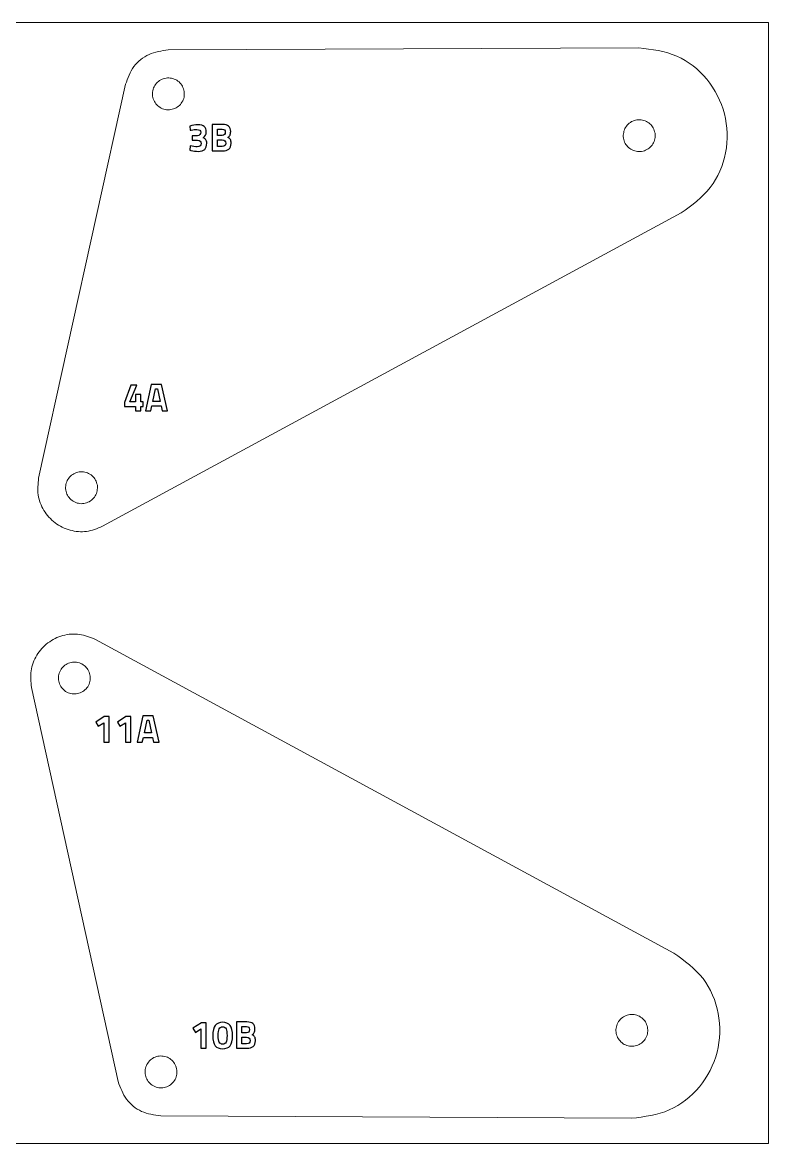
# Model space of a CAD drawing. Header units: millimetres. Extents: x -81 to 463, y -143 to -16.
# Drawn here: x -1 to 66.9, y -129 to -27 of the extents above; entities that cross this region are included whole.
import ezdxf

# ---------------------------------------------------------------- set-up
doc = ezdxf.new("R2010")
doc.units = ezdxf.units.MM
doc.header["$MEASUREMENT"] = 0
doc.layers.add('Layer 1', color=7, linetype='Continuous')

msp = doc.modelspace()

# ---------------------------------------------------------------- linework, layer by layer
at = {"layer": 'Layer 1', "lineweight": 20}
msp.add_open_spline([(-80.65, -129.04), (-80.65, -129.04), (66.88, -129.04), (66.88, -129.04), (66.88, -129.04), (66.88, -129.04), (66.88, -27.02), (66.88, -27.02), (66.88, -27.02), (66.88, -27.02), (-80.65, -27.02), (-80.65, -27.02), (-80.65, -27.02), (-80.65, -27.02), (-80.65, -129.04), (-80.65, -129.04), (-80.65, -129.04), (-80.65, -129.04), (-80.65, -129.04), (-80.65, -129.04)], degree=3, knots=[0, 0, 0, 0, 0.166667, 0.166667, 0.166667, 0.166667, 0.333333, 0.333333, 0.333333, 0.333333, 0.5, 0.5, 0.5, 0.5, 0.666667, 0.666667, 0.666667, 0.666667, 1, 1, 1, 1], dxfattribs=at)
at = {"layer": 'Layer 1', "lineweight": 9}
for points, knots in [([(12.27, -29.52), (11.67, -29.6), (11.06, -29.68), (10.52, -29.93), (10.52, -29.93), (9.98, -30.17), (9.5, -30.56), (9.15, -31.03), (9.15, -31.03), (8.8, -31.52), (8.59, -32.09), (8.38, -32.65)], [0, 0, 0, 0, 0.25, 0.25, 0.25, 0.25, 0.5, 0.5, 0.5, 0.5, 1, 1, 1, 1]), ([(58.93, -44.35), (59.9, -43.65), (60.87, -42.95), (61.58, -42.03), (61.58, -42.03), (62.29, -41.13), (62.75, -40.01), (62.97, -38.87), (62.97, -38.87), (63.19, -37.69), (63.16, -36.48), (62.87, -35.34), (62.87, -35.34), (62.57, -34.19), (62.02, -33.12), (61.26, -32.19), (61.26, -32.19), (60.51, -31.29), (59.58, -30.54), (58.53, -30.08), (58.53, -30.08), (57.45, -29.62), (56.27, -29.47), (55.08, -29.32)], [0, 0, 0, 0, 0.142857, 0.142857, 0.142857, 0.142857, 0.285714, 0.285714, 0.285714, 0.285714, 0.428571, 0.428571, 0.428571, 0.428571, 0.571429, 0.571429, 0.571429, 0.571429, 0.714286, 0.714286, 0.714286, 0.714286, 1, 1, 1, 1]), ([(13.72, -33.3), (13.68, -33.13), (13.63, -32.97), (13.56, -32.82), (13.56, -32.82), (13.48, -32.67), (13.37, -32.54), (13.25, -32.43), (13.25, -32.43), (13.12, -32.32), (12.97, -32.23), (12.81, -32.17), (12.81, -32.17), (12.66, -32.1), (12.49, -32.07), (12.32, -32.07), (12.32, -32.07), (12.15, -32.06), (11.98, -32.09), (11.82, -32.14), (11.82, -32.14), (11.66, -32.19), (11.51, -32.28), (11.38, -32.38), (11.38, -32.38), (11.25, -32.49), (11.13, -32.62), (11.05, -32.76), (11.05, -32.76), (10.96, -32.9), (10.9, -33.06), (10.86, -33.23), (10.86, -33.23), (10.83, -33.39), (10.83, -33.56), (10.85, -33.73), (10.85, -33.73), (10.88, -33.9), (10.93, -34.06), (11.01, -34.21), (11.01, -34.21), (11.09, -34.36), (11.2, -34.49), (11.32, -34.6), (11.32, -34.6), (11.45, -34.71), (11.6, -34.8), (11.75, -34.87), (11.75, -34.87), (11.91, -34.93), (12.08, -34.96), (12.25, -34.97), (12.25, -34.97), (12.42, -34.97), (12.59, -34.94), (12.74, -34.89), (12.74, -34.89), (12.9, -34.84), (13.06, -34.76), (13.19, -34.65), (13.19, -34.65), (13.32, -34.54), (13.43, -34.41), (13.52, -34.27), (13.52, -34.27), (13.61, -34.13), (13.68, -33.97), (13.71, -33.81), (13.71, -33.81), (13.73, -33.64), (13.73, -33.47), (13.72, -33.3)], [0, 0, 0, 0, 0.052632, 0.052632, 0.052632, 0.052632, 0.105263, 0.105263, 0.105263, 0.105263, 0.157895, 0.157895, 0.157895, 0.157895, 0.210526, 0.210526, 0.210526, 0.210526, 0.263158, 0.263158, 0.263158, 0.263158, 0.315789, 0.315789, 0.315789, 0.315789, 0.368421, 0.368421, 0.368421, 0.368421, 0.421053, 0.421053, 0.421053, 0.421053, 0.473684, 0.473684, 0.473684, 0.473684, 0.526316, 0.526316, 0.526316, 0.526316, 0.578947, 0.578947, 0.578947, 0.578947, 0.631579, 0.631579, 0.631579, 0.631579, 0.684211, 0.684211, 0.684211, 0.684211, 0.736842, 0.736842, 0.736842, 0.736842, 0.789474, 0.789474, 0.789474, 0.789474, 0.842105, 0.842105, 0.842105, 0.842105, 0.894737, 0.894737, 0.894737, 0.894737, 1, 1, 1, 1]), ([(56.55, -37.1), (56.51, -36.94), (56.46, -36.77), (56.39, -36.62), (56.39, -36.62), (56.31, -36.48), (56.2, -36.34), (56.08, -36.23), (56.08, -36.23), (55.95, -36.12), (55.8, -36.03), (55.65, -35.97), (55.65, -35.97), (55.49, -35.91), (55.32, -35.87), (55.15, -35.87), (55.15, -35.87), (54.98, -35.87), (54.81, -35.89), (54.66, -35.94), (54.66, -35.94), (54.5, -36), (54.34, -36.08), (54.21, -36.19), (54.21, -36.19), (54.08, -36.29), (53.97, -36.42), (53.88, -36.57), (53.88, -36.57), (53.79, -36.71), (53.73, -36.87), (53.7, -37.03), (53.7, -37.03), (53.66, -37.2), (53.66, -37.37), (53.68, -37.54), (53.68, -37.54), (53.71, -37.7), (53.76, -37.87), (53.84, -38.02), (53.84, -38.02), (53.92, -38.16), (54.03, -38.29), (54.15, -38.41), (54.15, -38.41), (54.28, -38.52), (54.43, -38.61), (54.59, -38.67), (54.59, -38.67), (54.74, -38.73), (54.91, -38.77), (55.08, -38.77), (55.08, -38.77), (55.25, -38.77), (55.42, -38.75), (55.58, -38.7), (55.58, -38.7), (55.74, -38.64), (55.89, -38.56), (56.02, -38.45), (56.02, -38.45), (56.15, -38.35), (56.27, -38.22), (56.35, -38.07), (56.35, -38.07), (56.44, -37.93), (56.51, -37.77), (56.54, -37.61), (56.54, -37.61), (56.57, -37.44), (56.56, -37.27), (56.55, -37.1)], [0, 0, 0, 0, 0.052632, 0.052632, 0.052632, 0.052632, 0.105263, 0.105263, 0.105263, 0.105263, 0.157895, 0.157895, 0.157895, 0.157895, 0.210526, 0.210526, 0.210526, 0.210526, 0.263158, 0.263158, 0.263158, 0.263158, 0.315789, 0.315789, 0.315789, 0.315789, 0.368421, 0.368421, 0.368421, 0.368421, 0.421053, 0.421053, 0.421053, 0.421053, 0.473684, 0.473684, 0.473684, 0.473684, 0.526316, 0.526316, 0.526316, 0.526316, 0.578947, 0.578947, 0.578947, 0.578947, 0.631579, 0.631579, 0.631579, 0.631579, 0.684211, 0.684211, 0.684211, 0.684211, 0.736842, 0.736842, 0.736842, 0.736842, 0.789474, 0.789474, 0.789474, 0.789474, 0.842105, 0.842105, 0.842105, 0.842105, 0.894737, 0.894737, 0.894737, 0.894737, 1, 1, 1, 1]), ([(5.82, -69.14), (5.78, -68.97), (5.73, -68.81), (5.66, -68.66), (5.66, -68.66), (5.58, -68.51), (5.47, -68.38), (5.35, -68.27), (5.35, -68.27), (5.22, -68.16), (5.07, -68.07), (4.91, -68.01), (4.91, -68.01), (4.76, -67.94), (4.59, -67.91), (4.42, -67.91), (4.42, -67.91), (4.25, -67.9), (4.08, -67.93), (3.92, -67.98), (3.92, -67.98), (3.76, -68.03), (3.61, -68.12), (3.48, -68.22), (3.48, -68.22), (3.35, -68.33), (3.23, -68.46), (3.15, -68.6), (3.15, -68.6), (3.06, -68.74), (3, -68.9), (2.96, -69.07), (2.96, -69.07), (2.93, -69.23), (2.92, -69.4), (2.95, -69.57), (2.95, -69.57), (2.98, -69.74), (3.03, -69.9), (3.11, -70.05), (3.11, -70.05), (3.19, -70.2), (3.3, -70.33), (3.42, -70.44), (3.42, -70.44), (3.55, -70.55), (3.7, -70.64), (3.85, -70.71), (3.85, -70.71), (4.01, -70.77), (4.18, -70.8), (4.35, -70.81), (4.35, -70.81), (4.52, -70.81), (4.68, -70.78), (4.84, -70.73), (4.84, -70.73), (5, -70.68), (5.16, -70.59), (5.29, -70.49), (5.29, -70.49), (5.42, -70.38), (5.53, -70.25), (5.62, -70.11), (5.62, -70.11), (5.71, -69.97), (5.78, -69.81), (5.8, -69.65), (5.8, -69.65), (5.83, -69.48), (5.83, -69.31), (5.82, -69.14)], [0, 0, 0, 0, 0.052632, 0.052632, 0.052632, 0.052632, 0.105263, 0.105263, 0.105263, 0.105263, 0.157895, 0.157895, 0.157895, 0.157895, 0.210526, 0.210526, 0.210526, 0.210526, 0.263158, 0.263158, 0.263158, 0.263158, 0.315789, 0.315789, 0.315789, 0.315789, 0.368421, 0.368421, 0.368421, 0.368421, 0.421053, 0.421053, 0.421053, 0.421053, 0.473684, 0.473684, 0.473684, 0.473684, 0.526316, 0.526316, 0.526316, 0.526316, 0.578947, 0.578947, 0.578947, 0.578947, 0.631579, 0.631579, 0.631579, 0.631579, 0.684211, 0.684211, 0.684211, 0.684211, 0.736842, 0.736842, 0.736842, 0.736842, 0.789474, 0.789474, 0.789474, 0.789474, 0.842105, 0.842105, 0.842105, 0.842105, 0.894737, 0.894737, 0.894737, 0.894737, 1, 1, 1, 1]), ([(0.48, -68.49), (0.42, -69.01), (0.37, -69.52), (0.44, -70.02), (0.44, -70.02), (0.51, -70.51), (0.69, -70.99), (0.96, -71.42), (0.96, -71.42), (1.23, -71.86), (1.57, -72.24), (1.98, -72.55), (1.98, -72.55), (2.38, -72.86), (2.85, -73.08), (3.35, -73.22), (3.35, -73.22), (3.83, -73.35), (4.35, -73.4), (4.84, -73.33), (4.84, -73.33), (5.34, -73.26), (5.81, -73.07), (6.29, -72.87)], [0, 0, 0, 0, 0.142857, 0.142857, 0.142857, 0.142857, 0.285714, 0.285714, 0.285714, 0.285714, 0.428571, 0.428571, 0.428571, 0.428571, 0.571429, 0.571429, 0.571429, 0.571429, 0.714286, 0.714286, 0.714286, 0.714286, 1, 1, 1, 1]), ([(-0.17, -87.53), (-0.23, -87.02), (-0.28, -86.51), (-0.21, -86.01), (-0.21, -86.01), (-0.14, -85.52), (0.04, -85.04), (0.31, -84.61), (0.31, -84.61), (0.57, -84.17), (0.92, -83.78), (1.33, -83.48), (1.33, -83.48), (1.73, -83.17), (2.2, -82.95), (2.69, -82.81), (2.69, -82.81), (3.18, -82.68), (3.7, -82.63), (4.19, -82.7), (4.19, -82.7), (4.69, -82.77), (5.16, -82.97), (5.64, -83.16)], [0, 0, 0, 0, 0.142857, 0.142857, 0.142857, 0.142857, 0.285714, 0.285714, 0.285714, 0.285714, 0.428571, 0.428571, 0.428571, 0.428571, 0.571429, 0.571429, 0.571429, 0.571429, 0.714286, 0.714286, 0.714286, 0.714286, 1, 1, 1, 1]), ([(5.12, -86.26), (5.15, -86.42), (5.18, -86.59), (5.18, -86.76), (5.18, -86.76), (5.17, -86.92), (5.13, -87.09), (5.07, -87.24), (5.07, -87.24), (5, -87.4), (4.9, -87.54), (4.79, -87.67), (4.79, -87.67), (4.67, -87.79), (4.53, -87.89), (4.38, -87.97), (4.38, -87.97), (4.23, -88.05), (4.07, -88.09), (3.9, -88.11), (3.9, -88.11), (3.74, -88.13), (3.56, -88.12), (3.4, -88.09), (3.4, -88.09), (3.23, -88.05), (3.08, -87.98), (2.93, -87.89), (2.93, -87.89), (2.79, -87.79), (2.67, -87.68), (2.57, -87.54), (2.57, -87.54), (2.47, -87.41), (2.39, -87.25), (2.34, -87.09), (2.34, -87.09), (2.29, -86.93), (2.27, -86.76), (2.28, -86.59), (2.28, -86.59), (2.29, -86.42), (2.33, -86.26), (2.4, -86.1), (2.4, -86.1), (2.47, -85.95), (2.56, -85.8), (2.68, -85.68), (2.68, -85.68), (2.79, -85.56), (2.93, -85.45), (3.08, -85.38), (3.08, -85.38), (3.23, -85.3), (3.39, -85.25), (3.56, -85.23), (3.56, -85.23), (3.73, -85.21), (3.9, -85.22), (4.06, -85.26), (4.06, -85.26), (4.23, -85.3), (4.39, -85.37), (4.53, -85.46), (4.53, -85.46), (4.67, -85.55), (4.8, -85.67), (4.89, -85.81), (4.89, -85.81), (4.99, -85.94), (5.05, -86.1), (5.12, -86.26)], [0, 0, 0, 0, 0.052632, 0.052632, 0.052632, 0.052632, 0.105263, 0.105263, 0.105263, 0.105263, 0.157895, 0.157895, 0.157895, 0.157895, 0.210526, 0.210526, 0.210526, 0.210526, 0.263158, 0.263158, 0.263158, 0.263158, 0.315789, 0.315789, 0.315789, 0.315789, 0.368421, 0.368421, 0.368421, 0.368421, 0.421053, 0.421053, 0.421053, 0.421053, 0.473684, 0.473684, 0.473684, 0.473684, 0.526316, 0.526316, 0.526316, 0.526316, 0.578947, 0.578947, 0.578947, 0.578947, 0.631579, 0.631579, 0.631579, 0.631579, 0.684211, 0.684211, 0.684211, 0.684211, 0.736842, 0.736842, 0.736842, 0.736842, 0.789474, 0.789474, 0.789474, 0.789474, 0.842105, 0.842105, 0.842105, 0.842105, 0.894737, 0.894737, 0.894737, 0.894737, 1, 1, 1, 1]), ([(58.26, -111.7), (59.23, -112.41), (60.2, -113.11), (60.92, -114.03), (60.92, -114.03), (61.62, -114.93), (62.08, -116.05), (62.3, -117.2), (62.3, -117.2), (62.52, -118.37), (62.49, -119.58), (62.2, -120.72), (62.2, -120.72), (61.9, -121.87), (61.35, -122.94), (60.59, -123.87), (60.59, -123.87), (59.84, -124.77), (58.9, -125.52), (57.85, -125.98), (57.85, -125.98), (56.78, -126.44), (55.59, -126.59), (54.41, -126.74)], [0, 0, 0, 0, 0.142857, 0.142857, 0.142857, 0.142857, 0.285714, 0.285714, 0.285714, 0.285714, 0.428571, 0.428571, 0.428571, 0.428571, 0.571429, 0.571429, 0.571429, 0.571429, 0.714286, 0.714286, 0.714286, 0.714286, 1, 1, 1, 1]), ([(55.84, -118.32), (55.87, -118.49), (55.9, -118.65), (55.89, -118.82), (55.89, -118.82), (55.89, -118.99), (55.85, -119.15), (55.78, -119.31), (55.78, -119.31), (55.71, -119.46), (55.62, -119.61), (55.5, -119.73), (55.5, -119.73), (55.39, -119.85), (55.25, -119.96), (55.1, -120.03), (55.1, -120.03), (54.95, -120.11), (54.79, -120.16), (54.62, -120.18), (54.62, -120.18), (54.45, -120.2), (54.28, -120.19), (54.11, -120.15), (54.11, -120.15), (53.95, -120.11), (53.79, -120.04), (53.65, -119.95), (53.65, -119.95), (53.51, -119.86), (53.39, -119.74), (53.29, -119.61), (53.29, -119.61), (53.18, -119.47), (53.11, -119.32), (53.06, -119.15), (53.06, -119.15), (53.01, -118.99), (52.99, -118.82), (53, -118.65), (53, -118.65), (53.01, -118.48), (53.05, -118.32), (53.11, -118.17), (53.11, -118.17), (53.18, -118.01), (53.27, -117.87), (53.39, -117.74), (53.39, -117.74), (53.51, -117.62), (53.65, -117.52), (53.8, -117.44), (53.8, -117.44), (53.95, -117.37), (54.11, -117.32), (54.27, -117.3), (54.27, -117.3), (54.44, -117.28), (54.61, -117.29), (54.78, -117.33), (54.78, -117.33), (54.94, -117.36), (55.1, -117.43), (55.24, -117.53), (55.24, -117.53), (55.38, -117.62), (55.51, -117.73), (55.61, -117.87), (55.61, -117.87), (55.7, -118), (55.77, -118.16), (55.84, -118.32)], [0, 0, 0, 0, 0.052632, 0.052632, 0.052632, 0.052632, 0.105263, 0.105263, 0.105263, 0.105263, 0.157895, 0.157895, 0.157895, 0.157895, 0.210526, 0.210526, 0.210526, 0.210526, 0.263158, 0.263158, 0.263158, 0.263158, 0.315789, 0.315789, 0.315789, 0.315789, 0.368421, 0.368421, 0.368421, 0.368421, 0.421053, 0.421053, 0.421053, 0.421053, 0.473684, 0.473684, 0.473684, 0.473684, 0.526316, 0.526316, 0.526316, 0.526316, 0.578947, 0.578947, 0.578947, 0.578947, 0.631579, 0.631579, 0.631579, 0.631579, 0.684211, 0.684211, 0.684211, 0.684211, 0.736842, 0.736842, 0.736842, 0.736842, 0.789474, 0.789474, 0.789474, 0.789474, 0.842105, 0.842105, 0.842105, 0.842105, 0.894737, 0.894737, 0.894737, 0.894737, 1, 1, 1, 1]), ([(13, -122.1), (13.03, -122.27), (13.07, -122.44), (13.06, -122.6), (13.06, -122.6), (13.06, -122.77), (13.01, -122.93), (12.95, -123.09), (12.95, -123.09), (12.88, -123.24), (12.79, -123.39), (12.67, -123.51), (12.67, -123.51), (12.55, -123.64), (12.42, -123.74), (12.26, -123.81), (12.26, -123.81), (12.11, -123.89), (11.95, -123.94), (11.79, -123.96), (11.79, -123.96), (11.62, -123.98), (11.45, -123.97), (11.28, -123.93), (11.28, -123.93), (11.12, -123.89), (10.96, -123.82), (10.82, -123.73), (10.82, -123.73), (10.68, -123.64), (10.55, -123.52), (10.45, -123.39), (10.45, -123.39), (10.35, -123.25), (10.27, -123.1), (10.22, -122.94), (10.22, -122.94), (10.18, -122.77), (10.16, -122.6), (10.17, -122.43), (10.17, -122.43), (10.18, -122.27), (10.21, -122.1), (10.28, -121.95), (10.28, -121.95), (10.35, -121.79), (10.44, -121.65), (10.56, -121.52), (10.56, -121.52), (10.67, -121.4), (10.81, -121.3), (10.96, -121.22), (10.96, -121.22), (11.11, -121.15), (11.27, -121.1), (11.44, -121.08), (11.44, -121.08), (11.61, -121.06), (11.78, -121.07), (11.95, -121.11), (11.95, -121.11), (12.11, -121.15), (12.27, -121.21), (12.41, -121.31), (12.41, -121.31), (12.55, -121.4), (12.68, -121.51), (12.77, -121.65), (12.77, -121.65), (12.87, -121.79), (12.94, -121.94), (13, -122.1)], [0, 0, 0, 0, 0.052632, 0.052632, 0.052632, 0.052632, 0.105263, 0.105263, 0.105263, 0.105263, 0.157895, 0.157895, 0.157895, 0.157895, 0.210526, 0.210526, 0.210526, 0.210526, 0.263158, 0.263158, 0.263158, 0.263158, 0.315789, 0.315789, 0.315789, 0.315789, 0.368421, 0.368421, 0.368421, 0.368421, 0.421053, 0.421053, 0.421053, 0.421053, 0.473684, 0.473684, 0.473684, 0.473684, 0.526316, 0.526316, 0.526316, 0.526316, 0.578947, 0.578947, 0.578947, 0.578947, 0.631579, 0.631579, 0.631579, 0.631579, 0.684211, 0.684211, 0.684211, 0.684211, 0.736842, 0.736842, 0.736842, 0.736842, 0.789474, 0.789474, 0.789474, 0.789474, 0.842105, 0.842105, 0.842105, 0.842105, 0.894737, 0.894737, 0.894737, 0.894737, 1, 1, 1, 1]), ([(11.59, -126.52), (10.99, -126.43), (10.39, -126.35), (9.84, -126.11), (9.84, -126.11), (9.31, -125.87), (8.82, -125.47), (8.48, -125), (8.48, -125), (8.12, -124.52), (7.91, -123.95), (7.71, -123.38)], [0, 0, 0, 0, 0.25, 0.25, 0.25, 0.25, 0.5, 0.5, 0.5, 0.5, 1, 1, 1, 1])]:
    msp.add_open_spline(points, degree=3, knots=knots, dxfattribs=at)
for points in [[(55.08, -29.32), (55.08, -29.32), (12.27, -29.52), (12.27, -29.52)], [(8.38, -32.65), (8.38, -32.65), (0.48, -68.5), (0.48, -68.5)], [(6.29, -72.87), (6.29, -72.87), (58.93, -44.35), (58.93, -44.35)], [(5.64, -83.16), (5.64, -83.16), (58.26, -111.7), (58.26, -111.7)], [(5.12, -86.26), (5.12, -86.26), (5.12, -86.26), (5.12, -86.26)], [(7.71, -123.38), (7.71, -123.38), (-0.18, -87.53), (-0.18, -87.53)], [(55.84, -118.32), (55.84, -118.32), (55.84, -118.32), (55.84, -118.32)], [(13, -122.1), (13, -122.1), (13, -122.1), (13, -122.1)], [(54.41, -126.74), (54.41, -126.74), (11.59, -126.52), (11.59, -126.52)]]:
    msp.add_open_spline(points, degree=3, dxfattribs=at)
at = {"layer": 'Layer 1'}
for points, knots in [([(14.24, -36.47), (14.46, -36.38), (14.7, -36.34), (14.96, -36.34), (14.96, -36.34), (15.23, -36.34), (15.43, -36.39), (15.55, -36.49), (15.55, -36.49), (15.67, -36.6), (15.73, -36.76), (15.73, -36.99), (15.73, -36.99), (15.73, -37.21), (15.64, -37.39), (15.46, -37.51), (15.46, -37.51), (15.57, -37.57), (15.65, -37.63), (15.7, -37.7), (15.7, -37.7), (15.75, -37.76), (15.77, -37.87), (15.77, -38.01), (15.77, -38.01), (15.77, -38.26), (15.71, -38.45), (15.59, -38.57), (15.59, -38.57), (15.46, -38.69), (15.26, -38.75), (14.98, -38.75), (14.98, -38.75), (14.78, -38.75), (14.56, -38.72), (14.33, -38.66), (14.33, -38.66), (14.33, -38.66), (14.22, -38.63), (14.22, -38.63), (14.22, -38.63), (14.22, -38.63), (14.25, -38.26), (14.25, -38.26), (14.25, -38.26), (14.51, -38.31), (14.73, -38.33), (14.91, -38.33), (14.91, -38.33), (15.15, -38.33), (15.27, -38.23), (15.27, -38.02), (15.27, -38.02), (15.27, -37.93), (15.24, -37.86), (15.18, -37.81), (15.18, -37.81), (15.12, -37.76), (15.04, -37.73), (14.93, -37.73), (14.93, -37.73), (14.93, -37.73), (14.46, -37.73), (14.46, -37.73), (14.46, -37.73), (14.46, -37.73), (14.46, -37.33), (14.46, -37.33), (14.46, -37.33), (14.46, -37.33), (14.93, -37.33), (14.93, -37.33), (14.93, -37.33), (15.01, -37.33), (15.08, -37.3), (15.14, -37.23), (15.14, -37.23), (15.2, -37.17), (15.23, -37.09), (15.23, -37.01), (15.23, -37.01), (15.23, -36.85), (15.11, -36.76), (14.88, -36.76), (14.88, -36.76), (14.72, -36.76), (14.55, -36.78), (14.36, -36.81), (14.36, -36.81), (14.36, -36.81), (14.27, -36.83), (14.27, -36.83), (14.27, -36.83), (14.27, -36.83), (14.24, -36.47), (14.24, -36.47)], [0, 0, 0, 0, 0.04, 0.04, 0.04, 0.04, 0.08, 0.08, 0.08, 0.08, 0.12, 0.12, 0.12, 0.12, 0.16, 0.16, 0.16, 0.16, 0.2, 0.2, 0.2, 0.2, 0.24, 0.24, 0.24, 0.24, 0.28, 0.28, 0.28, 0.28, 0.32, 0.32, 0.32, 0.32, 0.36, 0.36, 0.36, 0.36, 0.4, 0.4, 0.4, 0.4, 0.44, 0.44, 0.44, 0.44, 0.48, 0.48, 0.48, 0.48, 0.52, 0.52, 0.52, 0.52, 0.56, 0.56, 0.56, 0.56, 0.6, 0.6, 0.6, 0.6, 0.64, 0.64, 0.64, 0.64, 0.68, 0.68, 0.68, 0.68, 0.72, 0.72, 0.72, 0.72, 0.76, 0.76, 0.76, 0.76, 0.8, 0.8, 0.8, 0.8, 0.84, 0.84, 0.84, 0.84, 0.88, 0.88, 0.88, 0.88, 0.92, 0.92, 0.92, 0.92, 1, 1, 1, 1]), ([(16.26, -36.31), (16.26, -36.31), (17.2, -36.31), (17.2, -36.31), (17.2, -36.31), (17.45, -36.31), (17.64, -36.36), (17.76, -36.46), (17.76, -36.46), (17.88, -36.56), (17.95, -36.72), (17.95, -36.95), (17.95, -36.95), (17.95, -37.08), (17.93, -37.19), (17.89, -37.27), (17.89, -37.27), (17.85, -37.35), (17.78, -37.42), (17.68, -37.48), (17.68, -37.48), (17.79, -37.52), (17.87, -37.59), (17.92, -37.67), (17.92, -37.67), (17.97, -37.76), (17.99, -37.87), (17.99, -38.02), (17.99, -38.02), (17.99, -38.26), (17.92, -38.43), (17.79, -38.54), (17.79, -38.54), (17.65, -38.66), (17.46, -38.71), (17.21, -38.71), (17.21, -38.71), (17.21, -38.71), (16.26, -38.71), (16.26, -38.71), (16.26, -38.71), (16.26, -38.71), (16.26, -36.31), (16.26, -36.31)], [0, 0, 0, 0, 0.083333, 0.083333, 0.083333, 0.083333, 0.166667, 0.166667, 0.166667, 0.166667, 0.25, 0.25, 0.25, 0.25, 0.333333, 0.333333, 0.333333, 0.333333, 0.416667, 0.416667, 0.416667, 0.416667, 0.5, 0.5, 0.5, 0.5, 0.583333, 0.583333, 0.583333, 0.583333, 0.666667, 0.666667, 0.666667, 0.666667, 0.75, 0.75, 0.75, 0.75, 0.833333, 0.833333, 0.833333, 0.833333, 1, 1, 1, 1]), ([(17.17, -36.73), (17.17, -36.73), (16.74, -36.73), (16.74, -36.73), (16.74, -36.73), (16.74, -36.73), (16.74, -37.3), (16.74, -37.3), (16.74, -37.3), (16.74, -37.3), (17.18, -37.3), (17.18, -37.3), (17.18, -37.3), (17.36, -37.3), (17.45, -37.21), (17.45, -37.01), (17.45, -37.01), (17.45, -36.82), (17.36, -36.73), (17.17, -36.73)], [0, 0, 0, 0, 0.166667, 0.166667, 0.166667, 0.166667, 0.333333, 0.333333, 0.333333, 0.333333, 0.5, 0.5, 0.5, 0.5, 0.666667, 0.666667, 0.666667, 0.666667, 1, 1, 1, 1]), ([(17.19, -37.71), (17.19, -37.71), (16.74, -37.71), (16.74, -37.71), (16.74, -37.71), (16.74, -37.71), (16.74, -38.3), (16.74, -38.3), (16.74, -38.3), (16.74, -38.3), (17.19, -38.3), (17.19, -38.3), (17.19, -38.3), (17.29, -38.3), (17.37, -38.27), (17.42, -38.23), (17.42, -38.23), (17.47, -38.19), (17.5, -38.11), (17.5, -38), (17.5, -38), (17.5, -37.81), (17.4, -37.71), (17.19, -37.71)], [0, 0, 0, 0, 0.142857, 0.142857, 0.142857, 0.142857, 0.285714, 0.285714, 0.285714, 0.285714, 0.428571, 0.428571, 0.428571, 0.428571, 0.571429, 0.571429, 0.571429, 0.571429, 0.714286, 0.714286, 0.714286, 0.714286, 1, 1, 1, 1]), ([(9.29, -62.35), (9.29, -62.35), (9.29, -61.97), (9.29, -61.97), (9.29, -61.97), (9.29, -61.97), (8.3, -61.97), (8.3, -61.97), (8.3, -61.97), (8.3, -61.97), (8.3, -61.6), (8.3, -61.6), (8.3, -61.6), (8.3, -61.6), (8.87, -60.03), (8.87, -60.03), (8.87, -60.03), (8.87, -60.03), (9.41, -60.03), (9.41, -60.03), (9.41, -60.03), (9.41, -60.03), (8.79, -61.55), (8.79, -61.55), (8.79, -61.55), (8.79, -61.55), (9.29, -61.55), (9.29, -61.55), (9.29, -61.55), (9.29, -61.55), (9.29, -60.89), (9.29, -60.89), (9.29, -60.89), (9.29, -60.89), (9.77, -60.89), (9.77, -60.89), (9.77, -60.89), (9.77, -60.89), (9.77, -61.55), (9.77, -61.55), (9.77, -61.55), (9.77, -61.55), (10, -61.55), (10, -61.55), (10, -61.55), (10, -61.55), (10, -61.97), (10, -61.97), (10, -61.97), (10, -61.97), (9.77, -61.97), (9.77, -61.97), (9.77, -61.97), (9.77, -61.97), (9.77, -62.35), (9.77, -62.35), (9.77, -62.35), (9.77, -62.35), (9.29, -62.35), (9.29, -62.35)], [0, 0, 0, 0, 0.0625, 0.0625, 0.0625, 0.0625, 0.125, 0.125, 0.125, 0.125, 0.1875, 0.1875, 0.1875, 0.1875, 0.25, 0.25, 0.25, 0.25, 0.3125, 0.3125, 0.3125, 0.3125, 0.375, 0.375, 0.375, 0.375, 0.4375, 0.4375, 0.4375, 0.4375, 0.5, 0.5, 0.5, 0.5, 0.5625, 0.5625, 0.5625, 0.5625, 0.625, 0.625, 0.625, 0.625, 0.6875, 0.6875, 0.6875, 0.6875, 0.75, 0.75, 0.75, 0.75, 0.8125, 0.8125, 0.8125, 0.8125, 0.875, 0.875, 0.875, 0.875, 1, 1, 1, 1]), ([(10.19, -62.35), (10.19, -62.35), (10.73, -59.96), (10.73, -59.96), (10.73, -59.96), (10.73, -59.96), (11.66, -59.96), (11.66, -59.96), (11.66, -59.96), (11.66, -59.96), (12.2, -62.35), (12.2, -62.35), (12.2, -62.35), (12.2, -62.35), (11.71, -62.35), (11.71, -62.35), (11.71, -62.35), (11.71, -62.35), (11.62, -61.92), (11.62, -61.92), (11.62, -61.92), (11.62, -61.92), (10.78, -61.92), (10.78, -61.92), (10.78, -61.92), (10.78, -61.92), (10.68, -62.35), (10.68, -62.35), (10.68, -62.35), (10.68, -62.35), (10.19, -62.35), (10.19, -62.35)], [0, 0, 0, 0, 0.111111, 0.111111, 0.111111, 0.111111, 0.222222, 0.222222, 0.222222, 0.222222, 0.333333, 0.333333, 0.333333, 0.333333, 0.444444, 0.444444, 0.444444, 0.444444, 0.555556, 0.555556, 0.555556, 0.555556, 0.666667, 0.666667, 0.666667, 0.666667, 0.777778, 0.777778, 0.777778, 0.777778, 1, 1, 1, 1]), ([(11.11, -60.36), (11.11, -60.36), (10.87, -61.5), (10.87, -61.5), (10.87, -61.5), (10.87, -61.5), (11.52, -61.5), (11.52, -61.5), (11.52, -61.5), (11.52, -61.5), (11.28, -60.36), (11.28, -60.36), (11.28, -60.36), (11.28, -60.36), (11.11, -60.36), (11.11, -60.36)], [0, 0, 0, 0, 0.2, 0.2, 0.2, 0.2, 0.4, 0.4, 0.4, 0.4, 0.6, 0.6, 0.6, 0.6, 1, 1, 1, 1]), ([(6.89, -90.19), (6.89, -90.19), (6.89, -92.52), (6.89, -92.52), (6.89, -92.52), (6.89, -92.52), (6.4, -92.52), (6.4, -92.52), (6.4, -92.52), (6.4, -92.52), (6.4, -90.74), (6.4, -90.74), (6.4, -90.74), (6.4, -90.74), (5.9, -91.06), (5.9, -91.06), (5.9, -91.06), (5.9, -91.06), (5.68, -90.7), (5.68, -90.7), (5.68, -90.7), (5.68, -90.7), (6.45, -90.19), (6.45, -90.19), (6.45, -90.19), (6.45, -90.19), (6.89, -90.19), (6.89, -90.19)], [0, 0, 0, 0, 0.125, 0.125, 0.125, 0.125, 0.25, 0.25, 0.25, 0.25, 0.375, 0.375, 0.375, 0.375, 0.5, 0.5, 0.5, 0.5, 0.625, 0.625, 0.625, 0.625, 0.75, 0.75, 0.75, 0.75, 1, 1, 1, 1]), ([(8.87, -90.19), (8.87, -90.19), (8.87, -92.52), (8.87, -92.52), (8.87, -92.52), (8.87, -92.52), (8.38, -92.52), (8.38, -92.52), (8.38, -92.52), (8.38, -92.52), (8.38, -90.74), (8.38, -90.74), (8.38, -90.74), (8.38, -90.74), (7.88, -91.06), (7.88, -91.06), (7.88, -91.06), (7.88, -91.06), (7.65, -90.7), (7.65, -90.7), (7.65, -90.7), (7.65, -90.7), (8.42, -90.19), (8.42, -90.19), (8.42, -90.19), (8.42, -90.19), (8.87, -90.19), (8.87, -90.19)], [0, 0, 0, 0, 0.125, 0.125, 0.125, 0.125, 0.25, 0.25, 0.25, 0.25, 0.375, 0.375, 0.375, 0.375, 0.5, 0.5, 0.5, 0.5, 0.625, 0.625, 0.625, 0.625, 0.75, 0.75, 0.75, 0.75, 1, 1, 1, 1]), ([(9.43, -92.52), (9.43, -92.52), (9.97, -90.12), (9.97, -90.12), (9.97, -90.12), (9.97, -90.12), (10.89, -90.12), (10.89, -90.12), (10.89, -90.12), (10.89, -90.12), (11.43, -92.52), (11.43, -92.52), (11.43, -92.52), (11.43, -92.52), (10.94, -92.52), (10.94, -92.52), (10.94, -92.52), (10.94, -92.52), (10.85, -92.08), (10.85, -92.08), (10.85, -92.08), (10.85, -92.08), (10.01, -92.08), (10.01, -92.08), (10.01, -92.08), (10.01, -92.08), (9.91, -92.52), (9.91, -92.52), (9.91, -92.52), (9.91, -92.52), (9.43, -92.52), (9.43, -92.52)], [0, 0, 0, 0, 0.111111, 0.111111, 0.111111, 0.111111, 0.222222, 0.222222, 0.222222, 0.222222, 0.333333, 0.333333, 0.333333, 0.333333, 0.444444, 0.444444, 0.444444, 0.444444, 0.555556, 0.555556, 0.555556, 0.555556, 0.666667, 0.666667, 0.666667, 0.666667, 0.777778, 0.777778, 0.777778, 0.777778, 1, 1, 1, 1]), ([(10.34, -90.52), (10.34, -90.52), (10.1, -91.66), (10.1, -91.66), (10.1, -91.66), (10.1, -91.66), (10.76, -91.66), (10.76, -91.66), (10.76, -91.66), (10.76, -91.66), (10.51, -90.52), (10.51, -90.52), (10.51, -90.52), (10.51, -90.52), (10.34, -90.52), (10.34, -90.52)], [0, 0, 0, 0, 0.2, 0.2, 0.2, 0.2, 0.4, 0.4, 0.4, 0.4, 0.6, 0.6, 0.6, 0.6, 1, 1, 1, 1]), ([(15.73, -118.04), (15.73, -118.04), (15.73, -120.37), (15.73, -120.37), (15.73, -120.37), (15.73, -120.37), (15.24, -120.37), (15.24, -120.37), (15.24, -120.37), (15.24, -120.37), (15.24, -118.59), (15.24, -118.59), (15.24, -118.59), (15.24, -118.59), (14.74, -118.92), (14.74, -118.92), (14.74, -118.92), (14.74, -118.92), (14.52, -118.55), (14.52, -118.55), (14.52, -118.55), (14.52, -118.55), (15.29, -118.04), (15.29, -118.04), (15.29, -118.04), (15.29, -118.04), (15.73, -118.04), (15.73, -118.04)], [0, 0, 0, 0, 0.125, 0.125, 0.125, 0.125, 0.25, 0.25, 0.25, 0.25, 0.375, 0.375, 0.375, 0.375, 0.5, 0.5, 0.5, 0.5, 0.625, 0.625, 0.625, 0.625, 0.75, 0.75, 0.75, 0.75, 1, 1, 1, 1]), ([(16.54, -118.29), (16.7, -118.1), (16.92, -118), (17.22, -118), (17.22, -118), (17.52, -118), (17.74, -118.1), (17.9, -118.29), (17.9, -118.29), (18.05, -118.48), (18.12, -118.79), (18.12, -119.22), (18.12, -119.22), (18.12, -119.65), (18.05, -119.95), (17.9, -120.14), (17.9, -120.14), (17.75, -120.32), (17.52, -120.41), (17.22, -120.41), (17.22, -120.41), (16.92, -120.41), (16.69, -120.32), (16.54, -120.14), (16.54, -120.14), (16.39, -119.95), (16.32, -119.65), (16.32, -119.22), (16.32, -119.22), (16.32, -118.79), (16.39, -118.48), (16.54, -118.29)], [0, 0, 0, 0, 0.111111, 0.111111, 0.111111, 0.111111, 0.222222, 0.222222, 0.222222, 0.222222, 0.333333, 0.333333, 0.333333, 0.333333, 0.444444, 0.444444, 0.444444, 0.444444, 0.555556, 0.555556, 0.555556, 0.555556, 0.666667, 0.666667, 0.666667, 0.666667, 0.777778, 0.777778, 0.777778, 0.777778, 1, 1, 1, 1]), ([(18.47, -117.97), (18.47, -117.97), (19.41, -117.97), (19.41, -117.97), (19.41, -117.97), (19.66, -117.97), (19.85, -118.02), (19.97, -118.12), (19.97, -118.12), (20.1, -118.22), (20.16, -118.38), (20.16, -118.61), (20.16, -118.61), (20.16, -118.74), (20.14, -118.85), (20.1, -118.93), (20.1, -118.93), (20.06, -119.01), (19.99, -119.08), (19.89, -119.14), (19.89, -119.14), (20, -119.18), (20.08, -119.25), (20.13, -119.33), (20.13, -119.33), (20.18, -119.42), (20.2, -119.53), (20.2, -119.68), (20.2, -119.68), (20.2, -119.92), (20.14, -120.09), (20, -120.2), (20, -120.2), (19.86, -120.32), (19.67, -120.37), (19.43, -120.37), (19.43, -120.37), (19.43, -120.37), (18.47, -120.37), (18.47, -120.37), (18.47, -120.37), (18.47, -120.37), (18.47, -117.97), (18.47, -117.97)], [0, 0, 0, 0, 0.083333, 0.083333, 0.083333, 0.083333, 0.166667, 0.166667, 0.166667, 0.166667, 0.25, 0.25, 0.25, 0.25, 0.333333, 0.333333, 0.333333, 0.333333, 0.416667, 0.416667, 0.416667, 0.416667, 0.5, 0.5, 0.5, 0.5, 0.583333, 0.583333, 0.583333, 0.583333, 0.666667, 0.666667, 0.666667, 0.666667, 0.75, 0.75, 0.75, 0.75, 0.833333, 0.833333, 0.833333, 0.833333, 1, 1, 1, 1]), ([(17.62, -119.21), (17.62, -118.92), (17.59, -118.72), (17.53, -118.6), (17.53, -118.6), (17.47, -118.48), (17.37, -118.42), (17.22, -118.42), (17.22, -118.42), (17.08, -118.42), (16.97, -118.48), (16.91, -118.6), (16.91, -118.6), (16.85, -118.72), (16.82, -118.92), (16.82, -119.21), (16.82, -119.21), (16.82, -119.5), (16.85, -119.7), (16.91, -119.82), (16.91, -119.82), (16.98, -119.93), (17.08, -119.99), (17.22, -119.99), (17.22, -119.99), (17.37, -119.99), (17.47, -119.93), (17.53, -119.82), (17.53, -119.82), (17.59, -119.7), (17.62, -119.5), (17.62, -119.21)], [0, 0, 0, 0, 0.111111, 0.111111, 0.111111, 0.111111, 0.222222, 0.222222, 0.222222, 0.222222, 0.333333, 0.333333, 0.333333, 0.333333, 0.444444, 0.444444, 0.444444, 0.444444, 0.555556, 0.555556, 0.555556, 0.555556, 0.666667, 0.666667, 0.666667, 0.666667, 0.777778, 0.777778, 0.777778, 0.777778, 1, 1, 1, 1]), ([(19.39, -118.39), (19.39, -118.39), (18.96, -118.39), (18.96, -118.39), (18.96, -118.39), (18.96, -118.39), (18.96, -118.96), (18.96, -118.96), (18.96, -118.96), (18.96, -118.96), (19.39, -118.96), (19.39, -118.96), (19.39, -118.96), (19.57, -118.96), (19.66, -118.87), (19.66, -118.67), (19.66, -118.67), (19.66, -118.48), (19.57, -118.39), (19.39, -118.39)], [0, 0, 0, 0, 0.166667, 0.166667, 0.166667, 0.166667, 0.333333, 0.333333, 0.333333, 0.333333, 0.5, 0.5, 0.5, 0.5, 0.666667, 0.666667, 0.666667, 0.666667, 1, 1, 1, 1]), ([(19.4, -119.37), (19.4, -119.37), (18.96, -119.37), (18.96, -119.37), (18.96, -119.37), (18.96, -119.37), (18.96, -119.96), (18.96, -119.96), (18.96, -119.96), (18.96, -119.96), (19.4, -119.96), (19.4, -119.96), (19.4, -119.96), (19.51, -119.96), (19.58, -119.93), (19.63, -119.89), (19.63, -119.89), (19.69, -119.85), (19.71, -119.77), (19.71, -119.66), (19.71, -119.66), (19.71, -119.47), (19.61, -119.37), (19.4, -119.37)], [0, 0, 0, 0, 0.142857, 0.142857, 0.142857, 0.142857, 0.285714, 0.285714, 0.285714, 0.285714, 0.428571, 0.428571, 0.428571, 0.428571, 0.571429, 0.571429, 0.571429, 0.571429, 0.714286, 0.714286, 0.714286, 0.714286, 1, 1, 1, 1])]:
    msp.add_open_spline(points, degree=3, knots=knots, dxfattribs=at)

doc.saveas('drawing.dxf')
